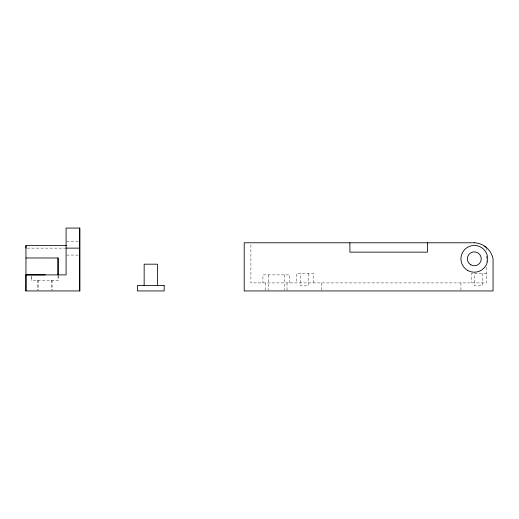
<?xml version="1.0" encoding="UTF-8"?>
<svg xmlns="http://www.w3.org/2000/svg" width="519" height="519" viewBox="0 0 519 519"><rect width="100%" height="100%" fill="white"/><g stroke="black" fill="none" stroke-linecap="round" stroke-linejoin="round"><path stroke-width="0.39" stroke-dasharray="2.6 1.95" d="M66.542 241.173L79.92 241.173M27.222 248.127L64.875 248.127M66.542 255.082L79.92 255.082M486.361 273.545L471.641 273.545L471.641 282.913M486.361 247.472L486.361 250.632M486.361 256.159L486.361 261.693M486.361 267.227L486.361 282.913L250.898 282.913L250.898 243.58M482.346 273.545L482.346 285.586L474.321 285.586L474.321 273.545M460.943 282.913L460.943 290.134M321.806 282.913L321.806 290.134M313.781 282.913L313.781 273.545L296.388 273.545L296.388 282.913M308.429 273.545L308.429 285.586L300.397 285.586L300.397 273.545M289.699 282.913L289.699 274.888L262.938 274.888L262.938 282.913M287.02 282.913L287.02 290.134M284.341 274.888L284.341 290.134M268.297 274.888L268.297 290.134M265.618 282.913L265.618 290.134M58.498 275.647L58.498 280.234L31.322 280.234L31.322 275.647M58.044 275.647L58.044 280.234M52.095 280.234L52.095 290.173M51.641 280.234L51.641 290.173M38.179 280.234L38.179 290.173M37.725 280.234L37.725 290.173M31.776 275.647L31.776 280.234"/><path stroke-width="0.78" d="M25.95 290.938L25.95 274.888L66.088 274.888L66.088 228.062L79.92 228.062L79.92 290.938L25.95 290.938L25.956 245.617L66.542 245.617M58.057 257.982L58.05 274.888L58.057 257.982L25.956 257.975M66.088 248.127L79.465 248.127M25.95 274.882L45.341 274.888M484.714 246.207L486.472 247.557M427.494 242.775L427.494 252.143L349.897 252.143L349.897 242.775M157.458 285.586L157.458 264.184L144.152 264.184L144.152 285.586M79.465 228.062L79.465 290.938M25.956 245.617L25.956 248.127M474.321 242.775L244.209 242.775L244.209 290.938L493.05 290.938L493.05 258.832A19.91 19.91 0 0 0 474.321 242.775M164.179 285.586L137.431 285.586L137.431 290.938L164.179 290.938L164.179 285.586M470.843 264.859A6.955 6.955 0 0 0 481.275 258.832A6.955 6.955 0 0 0 470.843 252.805A6.955 6.955 0 0 0 470.843 264.859M467.632 270.418A13.377 13.377 0 0 0 487.698 258.832A13.377 13.377 0 0 0 467.632 247.245A13.377 13.377 0 0 0 467.632 270.418"/></g></svg>
